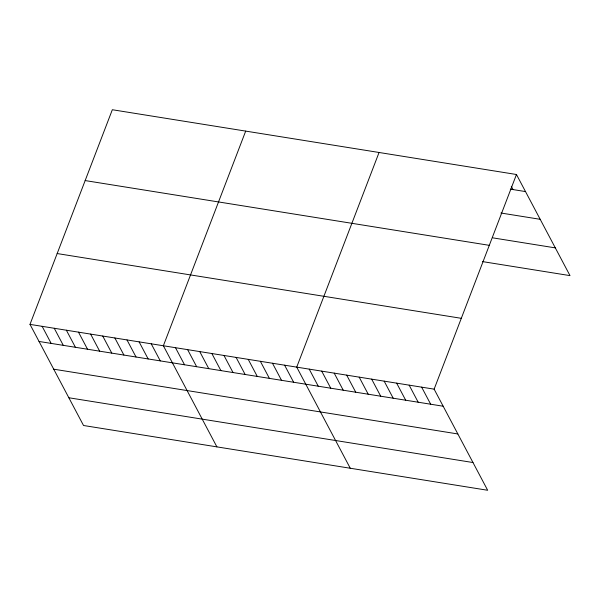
<?xml version="1.0" encoding="UTF-8"?>
<svg xmlns="http://www.w3.org/2000/svg" width="600" height="600" viewBox="0 0 600 600"><rect width="100%" height="100%" fill="white"/><g stroke="black" fill="none" stroke-linecap="round" stroke-linejoin="round"><path stroke-width="0.9" d="M516.465 174.502L434.13 389.153L487.665 490.268L83.535 425.498L30 324.382L112.335 109.733L516.465 174.502L570 275.618L482.558 261.608M245.692 131.108L163.365 345.757L216.9 446.873M379.058 152.483L296.722 367.125L350.265 468.248M510.33 189.142L525.502 191.572M500.925 213.015L540.188 219.308M492.862 237.87L555.315 247.882M85.162 180.57L489.293 245.333M57.172 253.553L461.295 318.315M30 324.382L434.13 389.153M39.037 341.46L443.168 406.222M53.722 369.188L457.853 433.957M68.858 397.763L472.98 462.533M511.29 186.322L513.007 189.57M421.635 387.15L430.68 404.22M409.147 385.147L418.185 402.217M396.653 383.145L405.697 400.215M384.165 381.142L393.202 398.213M371.67 379.14L380.715 396.21M359.183 377.138L368.22 394.215M346.688 375.135L355.733 392.213M334.2 373.132L343.237 390.21M321.705 371.13L330.75 388.207M309.218 369.127L318.255 386.205M284.603 365.183L293.64 382.26M272.475 363.24L281.52 380.317M260.355 361.298L269.392 378.375M248.228 359.355L257.272 376.433M236.108 357.413L245.145 374.49M223.98 355.47L233.025 372.548M211.86 353.528L220.897 370.605M199.733 351.585L208.778 368.655M187.613 349.642L196.65 366.712M175.485 347.7L184.53 364.77M151.238 343.815L160.275 360.885M139.118 341.873L148.155 358.942M126.99 339.93L136.028 357M114.87 337.987L123.907 355.058M102.743 336.038L111.78 353.115M90.623 334.095L99.66 351.173M78.495 332.153L87.532 349.23M66.375 330.21L75.412 347.288M54.248 328.267L63.285 345.345M42.127 326.325L51.165 343.403"/></g></svg>
